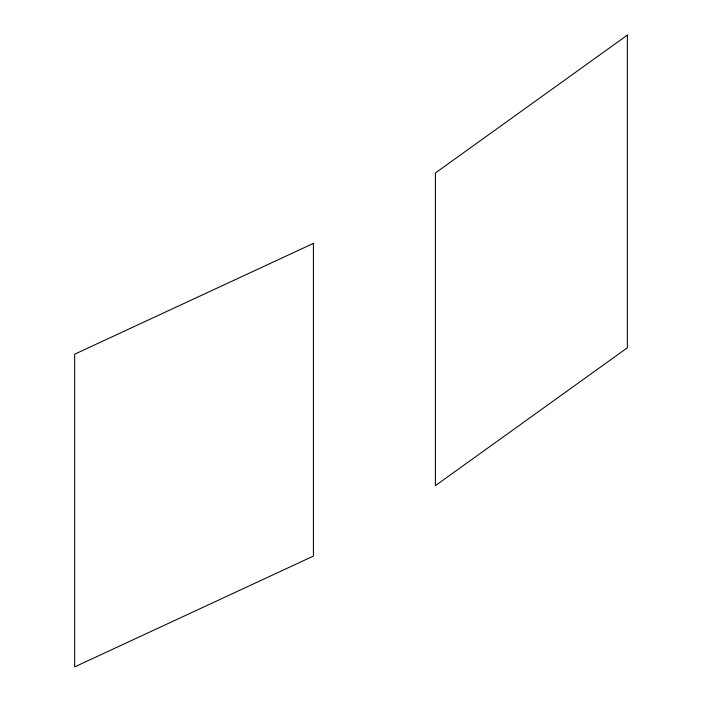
<?xml version="1.0" encoding="UTF-8"?>
<svg xmlns="http://www.w3.org/2000/svg" width="702" height="702" viewBox="0 0 702 702"><rect width="100%" height="100%" fill="white"/><g stroke="black" fill="none" stroke-linecap="round" stroke-linejoin="round"><path stroke-width="1.05" d="M627.36 35.1L435.407 172.964L435.407 485.652L627.36 347.788L627.36 35.1M313.425 243.383L74.64 354.212L74.64 666.9L313.425 556.081L313.425 243.383"/></g></svg>
